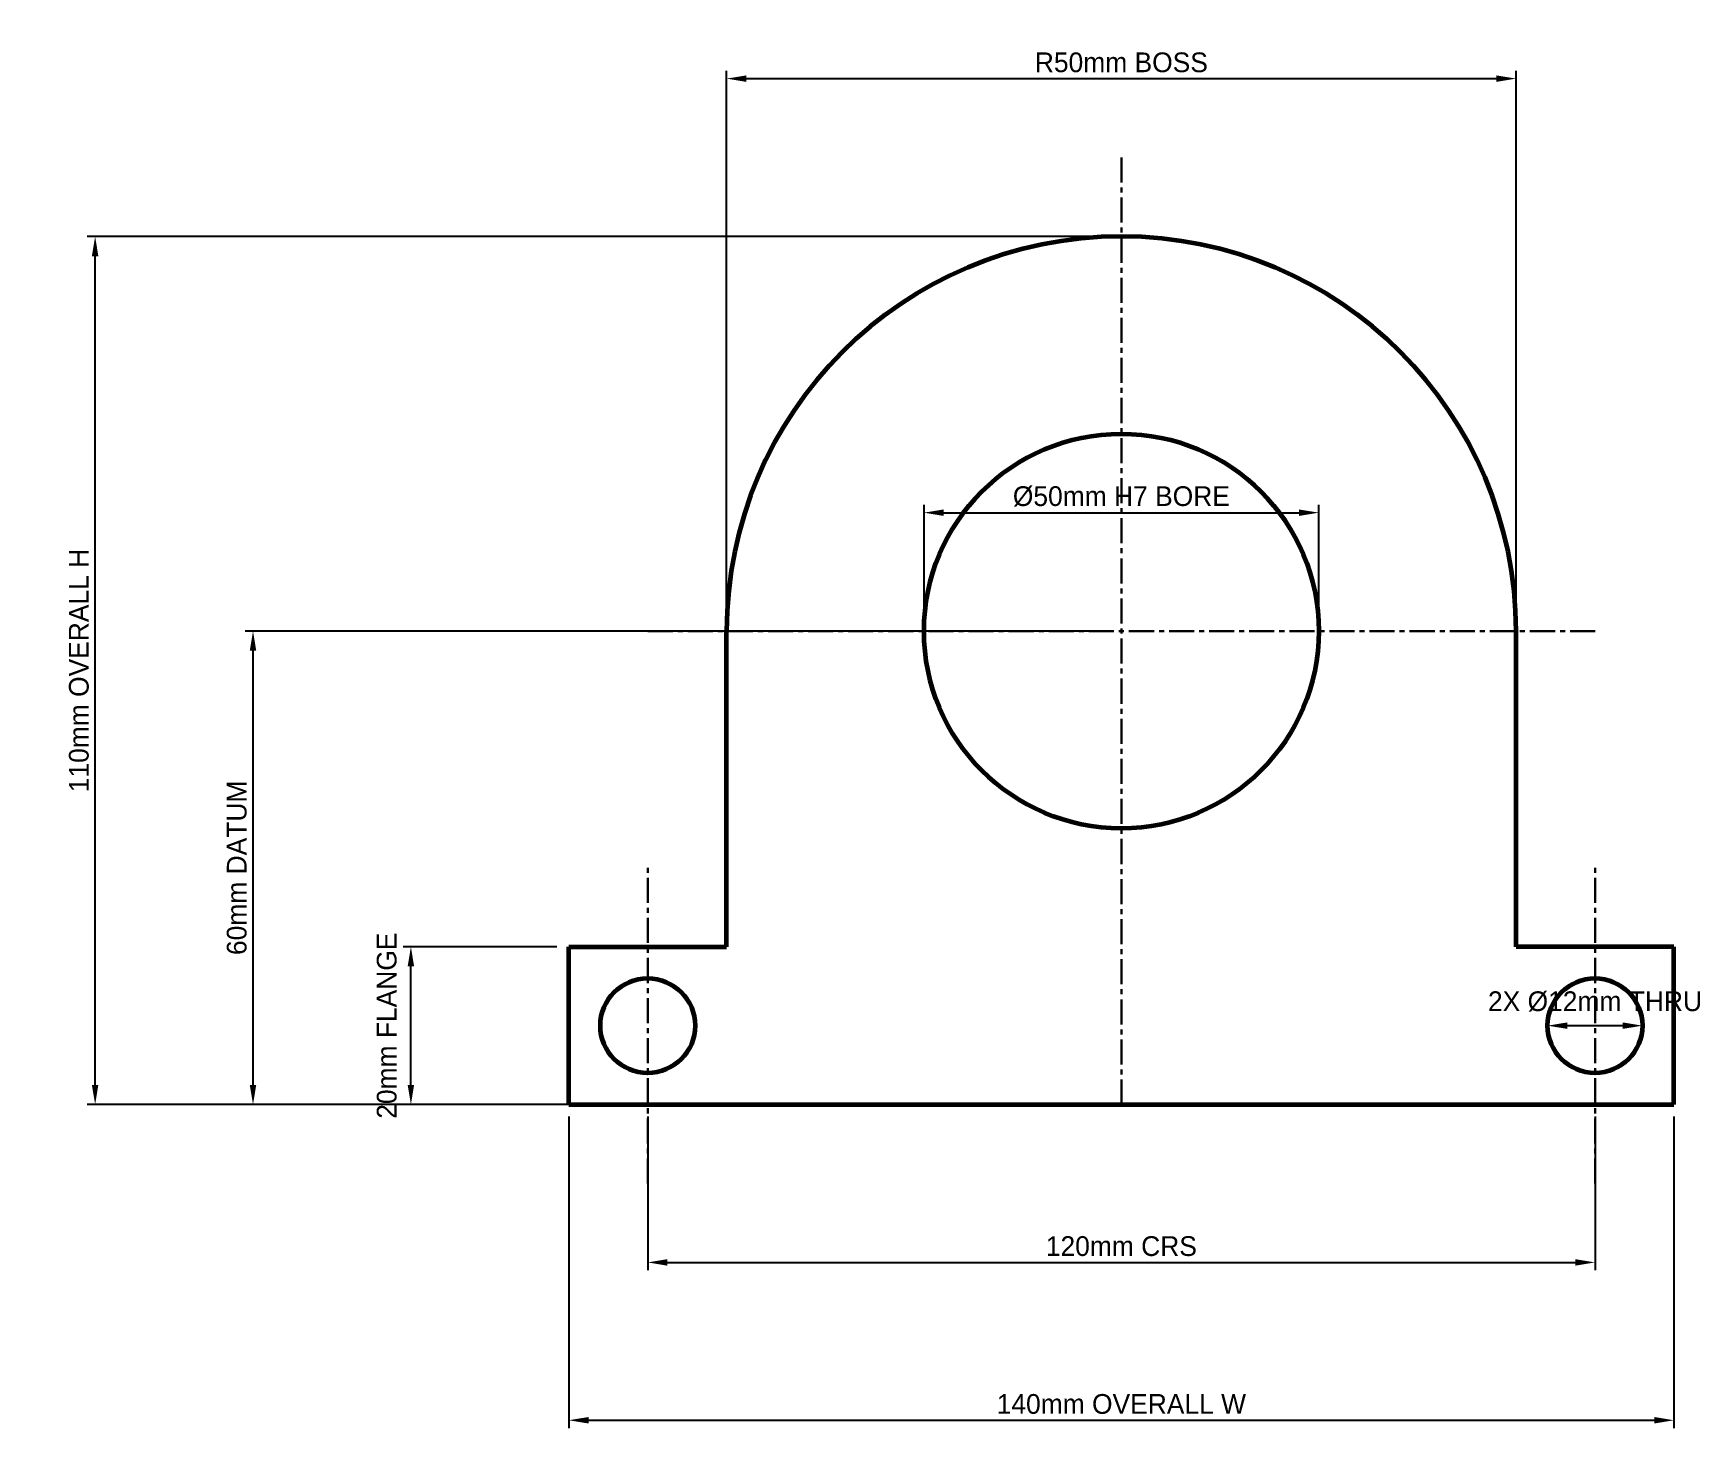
# Model space of a CAD drawing. Header units: metres. Extents: x -38 to 171, y -4 to 176.
import ezdxf

# ---------------------------------------------------------------- set-up
doc = ezdxf.new("R2010")
doc.units = ezdxf.units.M
doc.linetypes.add('CENTER', pattern=[5.08, 3.175, -0.635, 0.635, -0.635])
for name, color, linetype, lineweight in [('CENTERLINES', 7, 'CENTER', 30), ('DIMENSIONS', 7, 'Continuous', 30), ('GEOMETRY', 7, 'Continuous', 60)]:
    doc.layers.add(name, color=color, linetype=linetype, lineweight=lineweight)
doc.dimstyles.new('ENGINEERING_STYLE', dxfattribs={"dimtxt": 2.5, "dimasz": 2.5, "dimexe": 1, "dimexo": 1.5, "dimgap": 0.8, "dimtad": 1, "dimcen": 2.5, "dimazin": 3, "dimtfac": 1, "dimtmove": 0, "dimatfit": 3})

msp = doc.modelspace()

# ---------------------------------------------------------------- linework, layer by layer
at = {"layer": 'CENTERLINES'}
for p, q in [((100, 40), (100, 160)), ((40, 100), (160, 100)), ((40, 30), (40, 70)), ((160, 30), (160, 70))]:
    msp.add_line(p, q, dxfattribs=at)
at = {"layer": 'GEOMETRY'}
for p, q in [((50, 60), (50, 100)), ((150, 60), (150, 100)), ((30, 40), (30, 60)), ((30, 60), (50, 60)), ((170, 60), (150, 60)), ((170, 40), (170, 60)), ((30, 40), (170, 40))]:
    msp.add_line(p, q, dxfattribs=at)
for centre, radius in [((100, 100), 25), ((40, 50), 6), ((160, 50), 6)]:
    msp.add_circle(centre, radius, dxfattribs=at)
msp.add_arc((100, 100), 50, 0, 180, dxfattribs=at)

# ---------------------------------------------------------------- dimensions: what is measured, and where the dimension line sits
at = {"layer": 'DIMENSIONS'}
for base, p1, p2, text in [((50, 170), (50, 100), (150, 100), 'R50mm BOSS'), ((75, 115), (75, 100), (125, 100), '%%C50mm H7 BORE'), ((154, 50), (154, 50), (166, 50), '2X %%C12mm THRU'), ((30, 0), (30, 40), (170, 40), '140mm OVERALL W'), ((40, 20), (40, 40), (160, 40), '120mm CRS')]:
    msp.add_linear_dim(base=base, p1=p1, p2=p2, text=text, dimstyle='ENGINEERING_STYLE', dxfattribs=at).render()
for base, p1, p2, text in [((-30, 40), (100, 40), (100, 150), '110mm OVERALL H'), ((-10, 40), (100, 40), (100, 100), '60mm DATUM'), ((10, 40), (30, 40), (30, 60), '20mm FLANGE')]:
    msp.add_linear_dim(base=base, p1=p1, p2=p2, angle=90, text=text, dimstyle='ENGINEERING_STYLE', dxfattribs=at).render()

doc.saveas('drawing.dxf')
